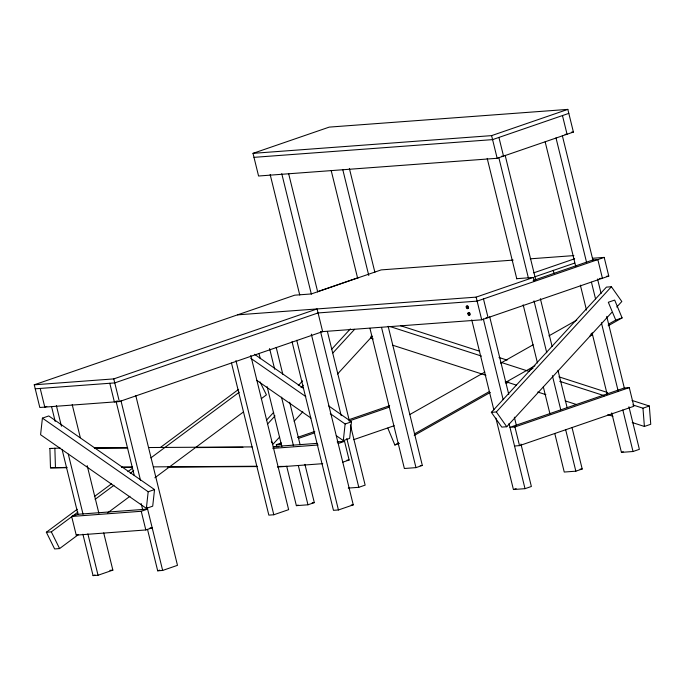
<?xml version="1.0" encoding="UTF-8"?>
<svg xmlns="http://www.w3.org/2000/svg" width="685" height="685" viewBox="0 0 685 685"><rect width="100%" height="100%" fill="white"/><g stroke="black" fill="none" stroke-linecap="round" stroke-linejoin="round"><path stroke-width="1.03" d="M42.41 418.124L40.586 434.727L146.359 508.364L152.712 506.172L154.536 489.578L48.763 415.941L42.41 418.124L148.183 491.762L154.536 489.578M146.359 508.364L148.183 491.762M328.757 405.982L351.491 421.806L349.658 438.409L343.305 440.592L345.137 423.989L330.273 413.646M468.857 313.387L469.439 313.345M266.431 420.248L273.666 412.37M298.275 385.587L302.616 380.869M331.557 349.359L350.377 328.886M267.784 423.809L275.019 415.932M301.075 387.582L303.241 385.218M332.91 352.929L354.625 329.305M279.651 437.004L273.135 444.085L271.303 441.483M294.122 421.249L302.804 411.796M337.542 373.993L372.28 336.189M611.688 312.531L506.754 426.729L501.788 427.106L491.368 412.336L606.43 287.118L611.397 286.741L621.817 301.511L616.757 307.026M491.368 412.336L496.334 411.968L611.397 286.741M469.533 314.475L469.542 313.482M78.475 534.548L59.595 548.574L54.629 548.95L46.357 532.236L77.259 509.272M94.419 496.522L111.586 483.764M127.889 471.648L132.188 468.454M160.504 447.408L238.603 389.371M46.357 532.236L51.332 531.868L77.936 512.097M95.104 499.339L113.984 485.305M130.287 473.189L133.721 470.638M150.888 457.88L239.288 392.188M107.656 512.86L129.97 496.282M154.861 477.787L243.261 412.096M261.285 398.696L266.431 394.877L260 381.87M409.707 414.588L484.877 372.075M500.658 363.153L533.144 344.778M548.925 335.856L576.761 320.109M387.821 428.116L394.86 444.993L398.576 442.895M414.348 433.973L489.527 391.46M505.307 382.538L535.002 365.739M590.693 334.246L592.551 333.201M608.323 324.279L615.755 320.075L622.108 317.891L614.676 300.081L608.323 302.265L615.755 320.075M414.211 435.454L490.314 392.419M506.087 383.497L508.878 381.922M529.291 370.38L533.007 368.273M589.622 336.258L592.405 334.682M608.186 325.76L622.108 317.891M253.005 153.346L329.245 127.11L567.831 109.386L573.405 132.059L497.164 158.286L258.57 176.011L253.005 153.346L491.599 135.621L567.831 109.386M568.815 113.385L492.575 139.62L253.989 157.344M34.25 384.807L113.778 378.899L317.087 308.944L322.652 331.617L119.353 401.573L39.816 407.481L34.25 384.807L294.73 295.175L311.298 293.951L381.185 269.899L513.185 260.094M317.754 291.596L358.238 277.665M46.811 406.41L44.79 407.113L40.201 388.438M318.063 312.942L114.763 382.898L35.235 388.806M117.409 400.896L114.378 401.941L109.788 383.266M533.726 272.844L574.664 258.759M534.711 276.843L574.646 263.1M237.549 314.852L476.144 297.127L533.324 277.451L534.309 281.458M533.161 280.507L592.867 259.966M321.941 331.668L481.709 319.801L608.777 276.081L604.196 257.406L477.128 301.126L317.36 313.002M276.843 446.757L276.338 444.685L281.398 442.947M297.59 437.373L314.792 431.456M349.196 419.614L389.679 405.683M71.651 516.456L78.004 514.272L147.592 509.101L141.238 511.284L71.651 516.456L76.232 535.131L145.819 529.959L152.173 527.775L150.066 527.929M273.135 447.125L274.95 446.5L317.129 443.366M298.506 438.4L314.698 432.826M349.11 420.984L389.594 407.053M345.137 423.989L351.491 421.806M338.184 443.52L344.538 441.337L349.127 460.003L342.774 462.187M76.232 535.131L78.047 534.505M353.691 439.659L394.175 425.727M394.86 444.993L399.398 443.435M629.284 387.607L624.309 387.984L509.957 427.329L514.923 426.96L629.284 387.607L633.865 406.282L519.513 445.627L514.538 446.003M82.902 534.223L93.066 575.614L95.044 574.938M286.715 466.339L296.374 505.658L298.189 505.033M93.066 575.614L98.041 575.246L112.862 570.143L103.709 532.896M231.479 363.024L268.837 515.129L273.812 514.76L288.633 509.657L250.77 355.481M296.374 505.658L307.967 504.794L314.321 502.61L304.919 464.327M348.254 488.088L358.794 487.309L365.148 485.126L350.352 424.888M369.934 328.286L404.373 468.497L415.975 467.632L422.328 465.449L388.147 326.283M147.523 529.419L157.687 570.81L159.665 570.134M157.687 570.81L162.653 570.442L177.483 565.339L135.801 395.647M292.033 341.669L333.458 510.334L338.433 509.965L353.255 504.862L311.315 334.126M632.812 404.921L642.967 408.2L649.32 406.008L650.75 424.272L644.397 426.455L632.204 422.517M514.332 489.218L516.147 488.593M611.731 412.901L621.432 452.374L623.247 451.749M495.889 418.133L513.425 489.535L525.018 488.67L531.372 486.487L520.951 444.06M554.807 433.622L564.252 472.042L575.845 471.186L582.199 468.994L572.001 427.457M621.432 452.374L633.026 451.509L639.379 449.326L628.924 406.744M571.41 132.205L573.405 132.059M565.065 134.388L567.052 134.243L562.462 115.577M501.523 156.248L503.518 156.103L498.928 137.437M530.224 258.827L573.867 255.591M592.474 258.279L604.196 257.406M592.516 259.992L597.842 259.589L602.423 278.264L599.229 278.504M516.755 278.684L533.324 277.451M606.782 276.226L608.777 276.081M486.067 317.763L488.062 317.609L483.482 298.943M66.479 467.735L50.484 467.838L49.894 448.487L60.194 448.084M276.338 444.685L281.304 444.317M337.157 441.885L344.538 441.337M272.818 448.375L318.157 445.01M50.484 467.838L67.181 467.393M347.021 460.157L349.127 460.003M277.399 467.042L322.738 463.676M420.222 465.603L422.328 465.449M580.092 469.156L582.199 468.994M312.214 502.764L314.321 502.61M351.268 505.008L353.255 504.862M109.883 570.365L112.862 570.143M94.316 447.87L127.376 447.673M148.705 447.536L252.157 446.903M273.486 446.774L278.821 446.74M49.894 448.487L52.026 448.469M94.684 448.213L127.744 448.007M195.996 447.588L242.918 447.296M121.57 467.059L132.239 466.999M153.568 466.87L257.012 466.228M121.939 467.401L132.599 467.333M167.791 467.119L257.372 466.571M279.771 466.434L287.238 466.382M400.46 325.675L479.688 351.251M498.988 357.484L507.114 360.104M558.917 376.827L607.672 392.565M632.058 400.434L649.32 406.008M390.048 326.548L481.461 356.063M500.761 362.288L529.205 371.475M559.679 381.314L604.367 395.742M373.188 338.904L371.159 338.244L370.996 336.215M392.488 345.137L485.939 375.303M505.239 381.528L516.413 385.141M537.742 392.025L545.868 394.646M565.168 400.879L576.342 404.484M607.826 414.648L612.912 416.292M254.46 354.256L303.412 388.335M250.727 358.272L305.801 396.606M256.764 380.346L310.964 418.073M336.318 435.72L343.305 440.592M496.334 411.968L506.754 426.729M51.332 531.868L59.595 548.574M562.342 135.673L592.953 260.3M597.543 279L601.113 293.54M606.73 316.384L624.326 388.044M555.989 137.865L586.6 262.492M591.446 282.22L595.53 298.84M601.396 322.729L618.23 391.272M622.819 409.964L633.026 451.509M545.157 141.838L575.768 266.465M580.358 285.157L586.48 310.082M592.088 332.936L607.141 394.209M553.232 270.301L553.994 273.409M505.162 155.349L535.773 279.977M540.362 298.669L552.101 346.447M557.967 370.337L567.146 407.721M498.808 157.533L528.4 278.007M534.009 300.861L546.767 352.784M552.375 375.637L560.792 409.904M565.647 429.641L575.845 471.186M491.599 135.621L497.164 158.286M487.206 158.398L516.798 278.872M523.177 304.834L537.468 362.999M543.333 386.879L549.961 413.886M489.689 316.787L508.758 394.389M514.349 417.156L516.379 425.436M514.923 426.96L519.513 445.627M483.336 318.97L503.167 399.68M509.006 423.484L525.018 488.67M476.144 297.127L481.709 319.801M471.742 319.835L493.851 409.861M349.367 168.416L374.883 272.27M342.765 169.563L368.778 275.498M381.536 327.43L415.975 467.632M331.163 170.428L357.69 278.435M288.616 173.553L317.703 291.947M327.396 331.412L349.333 420.727M281.758 173.665L311.35 294.13M320.529 331.523L341.19 415.649M346.807 438.494L358.794 487.309M270.155 174.521L299.747 294.995M296.751 340.265L338.433 509.965M276.201 347.398L282.811 374.301M289.669 402.241L300.09 444.668M269.59 348.545L274.676 369.241M281.535 397.18L293.48 445.815M298.309 465.475L307.967 504.794M259.007 353.546L260.283 358.726M267.141 386.665L281.886 446.68M235.94 360.584L273.812 514.76M120.971 400.742L140.545 480.416M147.155 507.32L162.653 570.442M113.778 378.899L119.353 401.573M116.262 402.146L134.303 475.613M141.17 503.552L142.694 509.76M141.238 511.284L145.819 529.959M72.199 404.587L80.333 437.698M87.192 465.637L98.88 513.228M56.358 405.546L61.436 426.241M68.303 454.181L83.039 514.195M87.868 533.855L98.041 575.246M51.64 406.95L55.194 421.438M62.061 449.377L78.073 514.563M642.967 408.2L644.397 426.455M54.86 448.118L55.451 467.47M468.386 313.225A1.387 0.813 71 0 1 469.473 312.711A1.387 0.813 71 0 1 470.107 314.655A1.387 0.813 71 0 1 468.908 314.826M466.802 307.231A1.387 0.813 71 0 1 467.607 305.895A1.387 0.813 71 0 1 468.471 307.985A1.387 0.813 71 0 1 467.076 307.89M467.855 313.413A1.387 0.813 71 0 0 469.062 315.357A1.387 0.813 71 0 0 469.293 313.302A1.387 0.813 71 0 0 467.855 313.413M466.22 306.743A1.387 0.813 71 0 0 467.427 308.687A1.387 0.813 71 0 0 467.649 306.632A1.387 0.813 71 0 0 466.22 306.743"/></g></svg>
